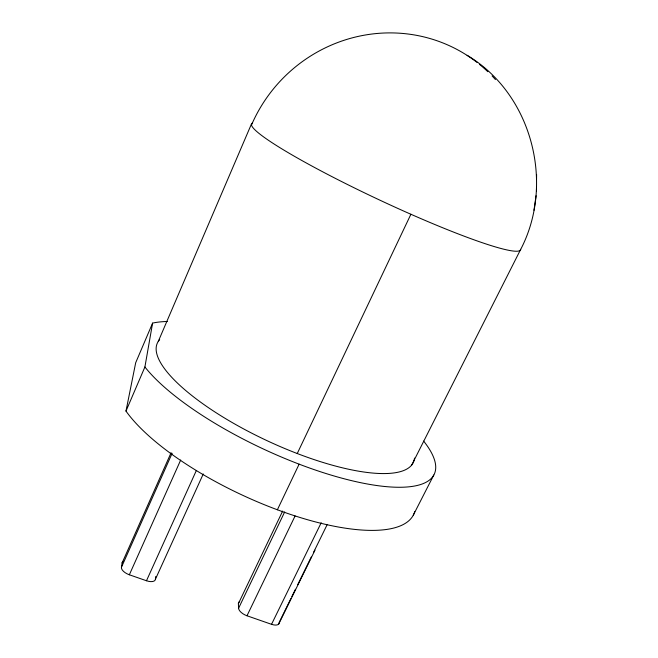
<?xml version="1.0" encoding="UTF-8"?>
<svg xmlns="http://www.w3.org/2000/svg" width="658" height="658" viewBox="0 0 658 658"><rect width="100%" height="100%" fill="white"/><g stroke="black" fill="none" stroke-linecap="round" stroke-linejoin="round"><path stroke-width="0.99" d="M411.776 464.893L520.322 250.098C555.303 184.034 532.026 93.823 467.106 55.305M536.467 190.952L536.509 186.658M536.55 179.502L536.599 174.452M171.088 452.712L122.117 562.919L121.434 567.311A9.089 4.376 22.8 0 0 129.346 574.779L146.479 580.751A9.047 4.351 23.3 0 0 155.436 579.196L155.691 576.515M533.983 210.239L536.064 195.739M414.754 511.628A163.562 55.099 25 0 1 285.794 512.804A163.562 55.099 25 0 1 125.982 411.094L144.908 366.975L152.598 323.103A165.183 49.416 25 0 1 167.297 321.491M125.982 411.094L135.696 362.723L152.598 323.103M158.282 341.395L251.43 124.041M121.434 567.311L172.133 453.296M129.346 574.779L180.695 460.016M146.479 580.751L196.339 470.528M155.436 579.196L203.256 473.966M297.251 453.518L410.913 214.237M277.38 509.777L299.127 464.17M279.189 622.764A8.842 4.154 27.2 0 1 271.532 624.319L246.997 615.773A8.875 4.195 26.4 0 1 238.583 608.239L238.393 603.633L282.66 511.06M238.583 608.239L284.684 511.932M246.997 615.773L295.08 515.962M271.532 624.319L321.194 522.765M279.181 622.419L290.926 598.476M291.831 596.633L295.442 589.264M297.704 584.666L311.259 557.038M313.521 552.432L327.075 524.804M278.745 624.006L314.985 550.162M413.257 515.23L433.811 474.986M122.117 562.919A9.023 4.31 22.7 0 1 123.252 561.323M238.393 603.633A8.809 4.137 26.4 0 1 239.701 601.568M423.645 441.099A165.183 49.416 25 0 1 343.106 478.498A165.183 49.416 25 0 1 144.908 366.975M520.675 249.324A148.519 14.665 25.1 0 1 377.083 198.848A148.519 14.665 25.1 0 1 252.244 123.153M492.077 75.925A148.798 144.061 -48.1 0 1 495.474 79.585M251.414 125.201A148.798 144.061 -48.1 0 1 477.198 62.543M479.55 64.418A148.798 144.061 -48.1 0 1 487.825 71.697M414.507 458.075A141.215 42.137 25 0 1 267.938 441.09A141.215 42.137 25 0 1 159.672 339.643"/></g></svg>
